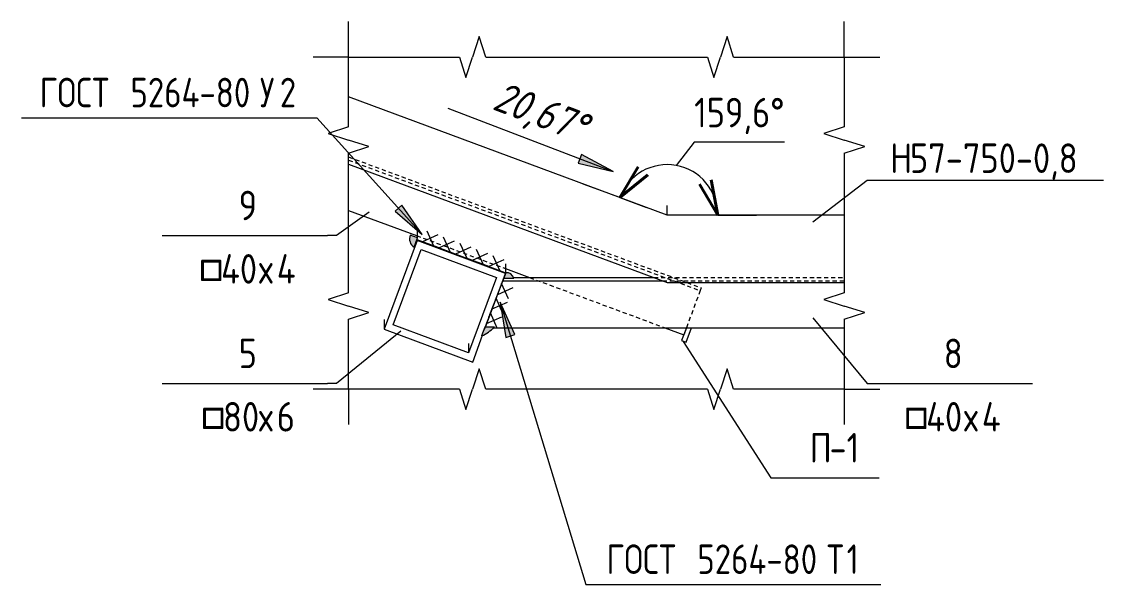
# Model space of a CAD drawing. Header units: millimetres. Extents: x 18265 to 85480, y -42500 to 14888.
# Drawn here: x 70209 to 71126, y 212 to 689 of the extents above; entities that cross this region are included whole.
import ezdxf

# ---------------------------------------------------------------- set-up
doc = ezdxf.new("R2010")
doc.units = ezdxf.units.MM
doc.linetypes.add('01 Штриховая _4 мм_', pattern=[6, 3.5, -2.5])
for name, color, linetype, lineweight in [('AA_Dim', 7, 'Continuous', 9), ('AA_Dim-10', 7, 'Continuous', 9), ('AA_Linii', 7, 'Continuous', 9), ('AA_Oformlenie', 7, 'Continuous', 9), ('AA_Vinoska', 7, 'Continuous', 9), ('AF_Balki', 7, 'Continuous', 20), ('AF_Pokritie', 7, 'Continuous', 9), ('Gen_Dim', 7, 'Continuous', 9)]:
    doc.layers.add(name, color=color, linetype=linetype, lineweight=lineweight)
doc.styles.add('GOST Common_1', font='GOST_Common.ttf', dxfattribs={"width": 0.85, "height": 25})
doc.styles.add('ISOCPEUR_11', font='isocpeur.TTF', dxfattribs={"width": 0.85, "height": 25})
doc.styles.add('ISOCPEUR_12', font='isocpeur.TTF', dxfattribs={"width": 0.85, "height": 25})
doc.styles.add('ISOCPEUR_I_1', font='isocpeui.ttf', dxfattribs={"width": 0.85, "height": 25.480769})
doc.dimstyles.new('Стрелка___полка_2', dxfattribs={"dimscale": 304.8, "dimtxt": 25.068874, "dimasz": 0.098425, "dimexe": 0.07874, "dimexo": 0.049213, "dimgap": 0.016404, "dimtad": 3, "dimtih": 1, "dimtoh": 1, "dimdec": 0, "dimzin": 0, "dimdsep": 46, "dimtxsty": 'ISOCPEUR_12', "dimblk1": 'OPEN30', "dimblk2": 'OPEN30', "dimsah": 1, "dimcen": 0.09, "dimadec": 1, "dimazin": 2, "dimtfac": 1, "dimtdec": 4, "dimtix": 1, "dimtmove": 1, "dimatfit": 3, "dimfxl": 1, "dimtvp": 1, "dimtfill": 1, "dimtolj": 1, "dimtzin": 0, "dimarcsym": 2})

# ---------------------------------------------------------------- blocks, each defined once
blk = doc.blocks.new('354_Прокат Лист _НесКаркас_РабПлоск_ - 354_Прокат Лист _НесКаркас_РабПлоск_-4003191-КР_УЗ_Км_И')
at = {"layer": 'AF_Balki'}
for p, q in [((4406.18, 429.36), (4402.14, 418.47)), ((4405.89, 417.08), (4410.45, 429.36)), ((4402.14, 418.47), (4405.89, 417.08))]:
    blk.add_line(p, q, dxfattribs=at)
blk = doc.blocks.new('253_Профиль гнутый сварной квадратный _НесКаркас_Балка_ - Балка_40х4-3812229-КР_УЗ_Км_И')
at = {"layer": 'AF_Balki', "linetype": '01 Штриховая _4 мм_'}
for p, q in [((4119.96, 574.15), (4418.75, 463.23)), ((4119.96, 571.47), (4417.88, 460.87)), ((4177.64, 507.47), (4252.96, 479.51)), ((4273.38, 471.93), (4388, 429.38)), ((4417.88, 460.87), (4406.2, 429.41)), ((4418.75, 463.23), (4417.88, 460.87))]:
    blk.add_line(p, q, dxfattribs=at)
at = {"layer": 'AF_Balki'}
for p, q in [((4119.96, 528.89), (4177.6, 507.49)), ((4253, 479.5), (4273.33, 471.95)), ((4388.05, 429.36), (4403.98, 423.45)), ((4406.18, 429.36), (4403.98, 423.45))]:
    blk.add_line(p, q, dxfattribs=at)
blk = doc.blocks.new('011_Прямоугольник обрыва _ЭлУзла_ - 011_Прямоугольник обрыва _ЭлУзла_-3990323-КР_УЗ_Км_И')
at = {"layer": 'AA_Oformlenie'}
for p, q in [((4119.96, 599.71), (4119.96, 658.82)), ((4119.96, 658.82), (4213.97, 658.82)), ((4236.23, 658.82), (4423.99, 658.82)), ((4446.25, 658.82), (4540, 658.82)), ((4540, 658.82), (4540, 599.71)), ((4119.96, 458.97), (4119.96, 577.45)), ((4540, 577.45), (4540, 458.97)), ((4119.96, 377.33), (4119.96, 436.7)), ((4540, 436.7), (4540, 377.33)), ((4213.97, 377.33), (4119.96, 377.33)), ((4423.99, 377.33), (4236.23, 377.33)), ((4540, 377.33), (4446.25, 377.33))]:
    blk.add_line(p, q, dxfattribs=at)
blk = doc.blocks.new('Последовательность узлов - Сплошная 2мм М5-2304530-КР_УЗ_Км_И')
at = {"layer": 'AA_Oformlenie'}
for p, q in [((4251.48, 471.45), (4244.31, 452.78)), ((4246.71, 459.02), (4239.54, 440.35)), ((4259.03, 463.2), (4246.11, 457.44)), ((4255.44, 453.86), (4249.69, 466.78)), ((4254.26, 450.77), (4241.34, 445.02)), ((4250.67, 441.43), (4244.92, 454.35)), ((4241.94, 446.59), (4234.77, 427.92)), ((4245.9, 429), (4240.15, 441.92)), ((4249.48, 438.34), (4236.57, 432.59))]:
    blk.add_line(p, q, dxfattribs=at)
blk = doc.blocks.new('Последовательность узлов - Сплошная 2мм М5-V132-КР_УЗ_Км_И')
at = {"layer": 'AA_Oformlenie'}
for p, q in [((4195.57, 508.13), (4182.69, 502.29)), ((4186.21, 511.65), (4192.05, 498.77)), ((4200.21, 506.39), (4206.05, 493.51)), ((4196.73, 497.01), (4178.01, 504.05)), ((4210.73, 491.75), (4192.01, 498.79)), ((4209.57, 502.87), (4196.69, 497.03)), ((4223.57, 497.61), (4210.7, 491.76)), ((4214.21, 501.12), (4220.06, 488.25)), ((4228.22, 495.86), (4234.06, 482.98)), ((4224.74, 486.49), (4206.02, 493.52)), ((4238.74, 481.22), (4220.02, 488.26)), ((4237.58, 492.34), (4224.7, 486.5)), ((4251.58, 487.08), (4238.7, 481.24)), ((4242.22, 490.6), (4248.07, 477.72)), ((4252.75, 475.96), (4234.02, 483))]:
    blk.add_line(p, q, dxfattribs=at)
blk = doc.blocks.new('010_Текст с выноской - Текст 2 строки _стрелка_-3879021-КР_УЗ_Км_И')
at = {"layer": 'AA_Vinoska'}
blk.add_line((4321.04, 211.94), (4571.04, 211.94), dxfattribs=at)
blk = doc.blocks.new('043_М_Балки_Полка - Позиция_дп8-3915677-КР_УЗ_Км_И')
at = {"layer": 'AA_Vinoska'}
blk.add_line((4489.6, 302.24), (4569.6, 302.24), dxfattribs=at)
blk = doc.blocks.new('043_М_Балки_Полка - Позиция_Наименование_дп14-3916595-КР_УЗ_Км_И')
at = {"layer": 'AA_Vinoska'}
blk.add_line((4559.48, 382.23), (4699.48, 382.23), dxfattribs=at)
blk = doc.blocks.new('044_М_Универсальная с полкой - Марка-3031129-КР_УЗ_Км_И')
at = {"layer": 'AA_Vinoska'}
blk.add_line((4559.48, 554.43), (4759.48, 554.43), dxfattribs=at)
blk = doc.blocks.new('DIMBLOCK108-КР_УЗ_Км_И')
at = {"layer": 'AA_Dim-10'}
for p, q in [((70778.85, 586.69), (70763.54, 566.94)), ((70855.48, 586.69), (70778.85, 586.69)), ((70715.86, 539.72), (70684.93, 551.2)), ((70715.86, 539.72), (70738.36, 531.36)), ((70798.77, 524.83), (70774.77, 524.83)), ((70798.77, 524.83), (70798.77, 524.83)), ((70798.77, 524.83), (70831.77, 524.82))]:
    blk.add_line(p, q, dxfattribs=at)
at = {"layer": 'AA_Dim-10', "lineweight": 40}
for p, q in [((70715.86, 539.72), (70731.44, 565.89)), ((70715.86, 539.72), (70739.46, 558.99)), ((70798.77, 524.83), (70783.35, 551.1)), ((70798.77, 524.83), (70793.27, 554.79))]:
    blk.add_line(p, q, dxfattribs=at)
at = {"layer": 'AA_Dim-10'}
blk.add_arc((70755.98, 524.83), 42.79, 359.99966, 159.63379, dxfattribs=at)
blk.add_arc((70755.98, 524.83), 42.79, 359.99966, 159.63379, dxfattribs=at)
at = {"layer": 'AA_Dim-10', "color": 0, "insert": (70778.85, 624.26), "char_height": 25, "width": 91.9507, "attachment_point": 1, "line_spacing_factor": 1.135194, "style": 'ISOCPEUR_12', "bg_fill": 3, "box_fill_scale": 1.25, "bg_fill_color": 256, "bg_fill_true_color": 13158600, "bg_fill_transparency": 0}
blk.add_mtext('159,6°', dxfattribs=at)
blk = doc.blocks.new('_Open30')
at = {"color": 0, "linetype": 'ByBlock', "lineweight": -2}
for p, q in [((-1, 0.268), (0, 0)), ((0, 0), (-1, -0.268)), ((0, 0), (-1, 0))]:
    blk.add_line(p, q, dxfattribs=at)

msp = doc.modelspace()

# ---------------------------------------------------------------- hatches: boundary and pattern name
at = {"layer": 'AA_Oformlenie'}
h = msp.add_hatch(color=250, dxfattribs=at)
h.paths.add_polyline_path([(70598.7749, 422.5774), (70604.5393, 425.7064), (70609.5845, 429.8974), (70601.5848, 429.8974)])
h.paths.add_polyline_path([(70626.0268, 471.4475), (70625.4838, 472.8214), (70624.632, 474.0283), (70623.5193, 475), (70622.2087, 475.6817), (70620.7743, 476.0348), (70619.297, 476.0393), (70617.5344, 471.4475)])
h.paths.add_polyline_path([(70541.6024, 497.5719), (70544.5878, 505.5152), (70538.3116, 507.874), (70537.7969, 505.9929), (70537.7256, 504.044), (70538.1015, 502.1303), (70538.9046, 500.3531), (70540.0925, 498.8063)])
at = {"layer": 'AA_Vinoska'}
for points in [[(70548.4791, 508.4979), (70531.2914, 533.4013), (70525.4315, 528.1043)], [(70614.4246, 451.1206), (70619.3663, 421.268), (70626.9244, 423.5642)]]:
    msp.add_hatch(color=256, dxfattribs=at).paths.add_polyline_path(points)

# ---------------------------------------------------------------- linework, layer by layer
at = {"layer": 'AA_Linii'}
for p, q in [((70544.5878, 505.5152), (70538.3116, 507.874)), ((70541.6024, 497.5719), (70544.5878, 505.5152)), ((70619.297, 476.0393), (70617.5344, 471.4475)), ((70617.5344, 471.4475), (70626.0268, 471.4475)), ((70601.5848, 429.8974), (70598.7749, 422.5774)), ((70609.5845, 429.8974), (70601.5848, 429.8974))]:
    msp.add_line(p, q, dxfattribs=at)
for centre, radius, start, end in [((70546.1791, 504.7105), 8.4797, 158.0952958, 237.335141), ((70620.0167, 469.8665), 6.2146, 14.7381305, 96.6499799), ((70585.7338, 453.4769), 33.5388, 292.8822328, 315.3276206)]:
    msp.add_arc(centre, radius, start, end, dxfattribs=at)
at = {"layer": 'AA_Vinoska'}
for p, q in [((70486.0118, 658.8231), (70486.0118, 688.8231)), ((70906.0525, 658.8231), (70906.0525, 688.8231)), ((70596.6528, 676.1531), (70591.022, 658.8231)), ((70602.2837, 658.8231), (70596.6528, 676.1531)), ((70806.6732, 676.1531), (70801.0423, 658.8231)), ((70812.304, 658.8231), (70806.6732, 676.1531)), ((70486.0118, 658.8231), (70456.0118, 658.8231)), ((70580.022, 658.8231), (70585.522, 641.5026)), ((70585.522, 641.5026), (70591.022, 658.8231)), ((70790.0423, 658.8231), (70795.5423, 641.5026)), ((70795.5423, 641.5026), (70801.0423, 658.8231)), ((70906.0525, 658.8231), (70936.0525, 658.8231)), ((70548.4791, 508.4979), (70459.0695, 607.4061)), ((70486.0118, 599.7118), (70468.6818, 594.081)), ((70906.0525, 599.7118), (70888.7224, 594.081)), ((70468.6818, 594.081), (70486.0118, 588.4501)), ((70503.3323, 582.9501), (70486.0118, 588.4501)), ((70888.7224, 594.081), (70906.0525, 588.4501)), ((70923.373, 582.9501), (70906.0525, 588.4501)), ((70486.0118, 577.4501), (70503.3323, 582.9501)), ((70906.0525, 577.4501), (70923.373, 582.9501)), ((70879.4172, 519.0959), (70925.5288, 554.4256)), ((70531.2914, 533.4013), (70525.4315, 528.1043)), ((70548.4791, 508.4979), (70531.2914, 533.4013)), ((70503.4396, 527.4867), (70475.8462, 507.5756)), ((70525.4315, 528.1043), (70548.4791, 508.4979)), ((70475.8462, 507.5756), (70468.1767, 507.5756)), ((70486.0118, 458.9659), (70468.6818, 453.335)), ((70906.0525, 458.9659), (70888.7224, 453.335)), ((70468.6818, 453.335), (70486.0118, 447.7042)), ((70614.4246, 451.1206), (70619.3663, 421.268)), ((70626.9244, 423.5642), (70614.4246, 451.1206)), ((70614.4246, 451.1206), (70687.0914, 211.9372)), ((70888.7224, 453.335), (70906.0525, 447.7042)), ((70503.3323, 442.2042), (70486.0118, 447.7042)), ((70486.0118, 436.7042), (70503.3323, 442.2042)), ((70923.373, 442.2042), (70906.0525, 447.7042)), ((70906.0525, 436.7042), (70923.373, 442.2042)), ((70879.4487, 437.9007), (70925.5288, 382.2251)), ((70530.2638, 426.423), (70475.8462, 382.2251)), ((70619.3663, 421.268), (70626.9244, 423.5642)), ((70769.5544, 417.8902), (70843.9288, 302.2405)), ((70596.6528, 394.6612), (70591.022, 377.3312)), ((70602.2837, 377.3312), (70596.6528, 394.6612)), ((70806.6732, 394.6612), (70801.0423, 377.3312)), ((70812.304, 377.3312), (70806.6732, 394.6612)), ((70486.0118, 377.3312), (70456.0118, 377.3312)), ((70475.8462, 382.2251), (70468.1767, 382.2251)), ((70486.0118, 377.3312), (70486.0118, 347.3312)), ((70580.022, 377.3312), (70585.522, 360.0107)), ((70585.522, 360.0107), (70591.022, 377.3312)), ((70790.0423, 377.3312), (70795.5423, 360.0107)), ((70795.5423, 360.0107), (70801.0423, 377.3312)), ((70906.0525, 377.3312), (70936.0525, 377.3312)), ((70906.0525, 377.3312), (70906.0525, 347.3312)), ((70843.9288, 302.2405), (70855.6562, 302.2405))]:
    msp.add_line(p, q, dxfattribs=at)
at = {"layer": 'AF_Balki', "linetype": '01 Штриховая _4 мм_'}
for p, q in [((70544.0595, 511.4369), (70544.0595, 508.5992)), ((70619.0567, 483.5278), (70619.0567, 480.6903)), ((70616.6992, 469.2718), (70601.5848, 429.8974)), ((70617.5344, 471.4475), (70616.6992, 469.2718)), ((70744.9141, 471.9506), (70906.0525, 471.9506)), ((70752.1303, 469.2718), (70906.0525, 469.2718))]:
    msp.add_line(p, q, dxfattribs=at)
at = {"layer": 'AF_Balki'}
for p, q in [((70544.0595, 508.5959), (70544.0595, 505.7137)), ((70544.0595, 504.1097), (70544.0595, 503.3828)), ((70544.0595, 503.3828), (70516.213, 428.2169)), ((70523.9263, 431.7612), (70547.5958, 495.6522)), ((70619.0567, 475.4737), (70544.0595, 503.3828)), ((70547.5958, 495.6522), (70611.3434, 471.9294)), ((70619.0567, 480.687), (70619.0567, 475.4737)), ((70611.3434, 471.9294), (70587.6739, 408.0384)), ((70602.1722, 429.8974), (70619.0567, 475.4737)), ((70616.7591, 469.2718), (70752.0807, 469.2718)), ((70625.828, 471.9506), (70744.8645, 471.9506)), ((70516.213, 436.271), (70516.213, 428.2169)), ((70587.6739, 408.0384), (70523.9263, 431.7612)), ((70516.213, 428.2169), (70591.2102, 400.3078)), ((70591.2102, 400.3078), (70599.6329, 423.0431)), ((70608.9395, 429.3616), (70906.0525, 429.3616)), ((70587.6739, 416.0925), (70587.6739, 408.0384))]:
    msp.add_line(p, q, dxfattribs=at)
at = {"layer": 'AF_Pokritie', "lineweight": 20}
for p, q in [((70755.9772, 524.8253), (70486.0118, 625.0434)), ((70486.0118, 568.0434), (70755.9772, 467.8253)), ((70755.9772, 524.8253), (70755.9856, 532.8795)), ((70906.0525, 524.8245), (70755.9772, 524.8253)), ((70755.9772, 467.8253), (70906.0525, 467.8245))]:
    msp.add_line(p, q, dxfattribs=at)

# ---------------------------------------------------------------- block references
at = {"layer": 'AA_Oformlenie'}
for name in ['011_Прямоугольник обрыва _ЭлУзла_ - 011_Прямоугольник обрыва _ЭлУзла_-3990323-КР_УЗ_Км_И', 'Последовательность узлов - Сплошная 2мм М5-V132-КР_УЗ_Км_И', 'Последовательность узлов - Сплошная 2мм М5-2304530-КР_УЗ_Км_И']:
    msp.add_blockref(name, (66366.0525, 0), dxfattribs=at)
at = {"layer": 'AA_Vinoska'}
for name, p in [('010_Текст с выноской - Текст 2 строки _стрелка_-3879021-КР_УЗ_Км_И', (65888.0306, 395.4689)), ('044_М_Универсальная с полкой - Марка-3031129-КР_УЗ_Км_И', (66366.0525, 0)), ('043_М_Балки_Полка - Позиция_Наименование_дп14-3916595-КР_УЗ_Км_И', (65768.7004, 125.3505)), ('043_М_Балки_Полка - Позиция_Наименование_дп14-3916595-КР_УЗ_Км_И', (65768.7004, 0)), ('043_М_Балки_Полка - Позиция_Наименование_дп14-3916595-КР_УЗ_Км_И', (66366.0525, 0)), ('043_М_Балки_Полка - Позиция_дп8-3915677-КР_УЗ_Км_И', (66366.0525, 0)), ('010_Текст с выноской - Текст 2 строки _стрелка_-3879021-КР_УЗ_Км_И', (66366.0525, 0))]:
    msp.add_blockref(name, p, dxfattribs=at)
at = {"layer": 'AF_Balki', "linetype": '01 Штриховая _4 мм_'}
msp.add_blockref('253_Профиль гнутый сварной квадратный _НесКаркас_Балка_ - Балка_40х4-3812229-КР_УЗ_Км_И', (66366.0525, 0), dxfattribs=at)
at = {"layer": 'AF_Balki'}
msp.add_blockref('354_Прокат Лист _НесКаркас_РабПлоск_ - 354_Прокат Лист _НесКаркас_РабПлоск_-4003191-КР_УЗ_Км_И', (66366.0525, 0), dxfattribs=at)

# ---------------------------------------------------------------- texts
at = {"layer": 'AA_Vinoska', "char_height": 25, "attachment_point": 1}
for s, insert, width, style in [('ГОСТ', (70224.2524, 641.2292), 77.683519, 'GOST Common_1'), (' 5264-80 ', (70288.3477, 641.2292), 148.552694, 'GOST Common_1'), ('\\fGOST Common|b0|i0|c204|p34|;\\W.85;У', (70410.9159, 641.2292), 20.443031, 'GOST Common_1'), ('\\fGOST Common|b0|i0|c204|p34|;\\W.85;2', (70427.7831, 641.2292), 18.398728, 'GOST Common_1'), ('\\fISOCPEUR|b0|i0|c204|p34|;\\W.85;Н', (70944.8213, 585.6033), 20.443031, 'ISOCPEUR_12'), ('57-750-0,8', (70961.6885, 585.6033), 174.4472, 'ISOCPEUR_12'), ('\\fISOCPEUR|b0|i0|c204|p34|;\\W.85;9', (70392.9278, 545.5108), 18.398728, 'ISOCPEUR_12'), ('\\fISOCPEUR|b0|i0|c130|p34|;\\W.85;□', (70358.8853, 491.8012), 23.168769, 'ISOCPEUR_11'), ('40', (70378.0014, 491.8012), 38.841759, 'ISOCPEUR_12'), ('\\fISOCPEUR|b0|i0|c204|p34|;\\W.85;4', (70425.2296, 491.8012), 20.443031, 'ISOCPEUR_12'), ('\\fISOCPEUR|b0|i0|c204|p34|;\\W.85;х', (70410.0491, 491.8012), 18.398728, 'ISOCPEUR_12'), ('\\fISOCPEUR|b0|i0|c204|p34|;\\W.85;5', (70392.9278, 420.1603), 18.398728, 'ISOCPEUR_12'), ('\\fISOCPEUR|b0|i0|c204|p34|;\\W.85;8', (70990.2799, 420.1603), 18.398728, 'ISOCPEUR_12'), ('\\fISOCPEUR|b0|i0|c130|p34|;\\W.85;□', (70360.5853, 366.4507), 23.168769, 'ISOCPEUR_11'), ('80', (70379.7014, 366.4507), 36.797456, 'ISOCPEUR_12'), ('\\fISOCPEUR|b0|i0|c204|p34|;\\W.85;х', (70410.0624, 366.4507), 18.398728, 'ISOCPEUR_12'), ('\\fISOCPEUR|b0|i0|c204|p34|;\\W.85;6', (70425.2428, 366.4507), 18.398728, 'ISOCPEUR_12'), ('\\fISOCPEUR|b0|i0|c130|p34|;\\W.85;□', (70956.2374, 366.4507), 23.168769, 'ISOCPEUR_11'), ('40', (70975.3535, 366.4507), 38.841759, 'ISOCPEUR_12'), ('\\fISOCPEUR|b0|i0|c204|p34|;\\W.85;х', (71007.4012, 366.4507), 18.398728, 'ISOCPEUR_12'), ('\\fISOCPEUR|b0|i0|c204|p34|;\\W.85;4', (71022.5816, 366.4507), 20.443031, 'ISOCPEUR_12'), ('\\fISOCPEUR|b0|i0|c204|p34|;\\W.85;П', (70876.6373, 340.1757), 20.443031, 'ISOCPEUR_12'), ('-1', (70893.5045, 340.1757), 31.345981, 'ISOCPEUR_12'), ('ГОСТ', (70704.5267, 245.7603), 77.683519, 'GOST Common_1'), (' 5264-80 ', (70768.622, 245.7603), 148.552694, 'GOST Common_1'), ('\\fGOST Common|b0|i0|c204|p34|;\\W.85;Т', (70891.1903, 245.7603), 20.443031, 'GOST Common_1'), ('\\fGOST Common|b0|i0|c204|p34|;\\W.85;1', (70908.0574, 245.7603), 12.947253, 'GOST Common_1')]:
    msp.add_mtext(s, dxfattribs=dict(at, insert=insert, width=width, style=style))

# ---------------------------------------------------------------- next in the draw order: texts
at = {"layer": 'Gen_Dim', "insert": (70615.9465, 638.7527), "char_height": 25.48077, "width": 97.16299, "attachment_point": 1, "rotation": 339.0246808, "line_spacing_factor": 1.135194, "style": 'ISOCPEUR_I_1', "bg_fill": 3, "box_fill_scale": 1.25, "bg_fill_color": 256, "bg_fill_true_color": 13158600, "bg_fill_transparency": 0}
msp.add_mtext('20,67°', dxfattribs=at)

# ---------------------------------------------------------------- next in the draw order: hatches: boundary and pattern name
at = {"layer": 'Gen_Dim'}
msp.add_hatch(color=256, dxfattribs=at).paths.add_polyline_path([(70710.1063, 561.7498), (70683.508, 576.1766), (70680.6804, 568.8009)])

# ---------------------------------------------------------------- next in the draw order: linework, layer by layer
for p, q in [((70570.0461, 615.4447), (70710.1063, 561.7498)), ((70683.508, 576.1766), (70680.6804, 568.8009)), ((70680.6804, 568.8009), (70710.1063, 561.7498)), ((70710.1063, 561.7498), (70683.508, 576.1766))]:
    msp.add_line(p, q, dxfattribs=at)

# ---------------------------------------------------------------- next in the draw order: dimensions: what is measured, and where the dimension line sits
at = {"layer": 'AA_Dim'}
dim = msp.add_angular_dim_3p(base=(70743.8802, 565.8681), center=(70755.9772, 524.8253), p1=(70846.7656, 524.8248), p2=(70670.8642, 556.4215), dimstyle='Стрелка___полка_2', override={"dimpost": '<>', "dimfxl": 178.716663}, dxfattribs=at)
dim.commit()
dim.dimension.update_dxf_attribs({"geometry": 'DIMBLOCK108-КР_УЗ_Км_И', "text_midpoint": (70824.8254, 607.589), "dimtype": 165})

doc.saveas('drawing.dxf')
